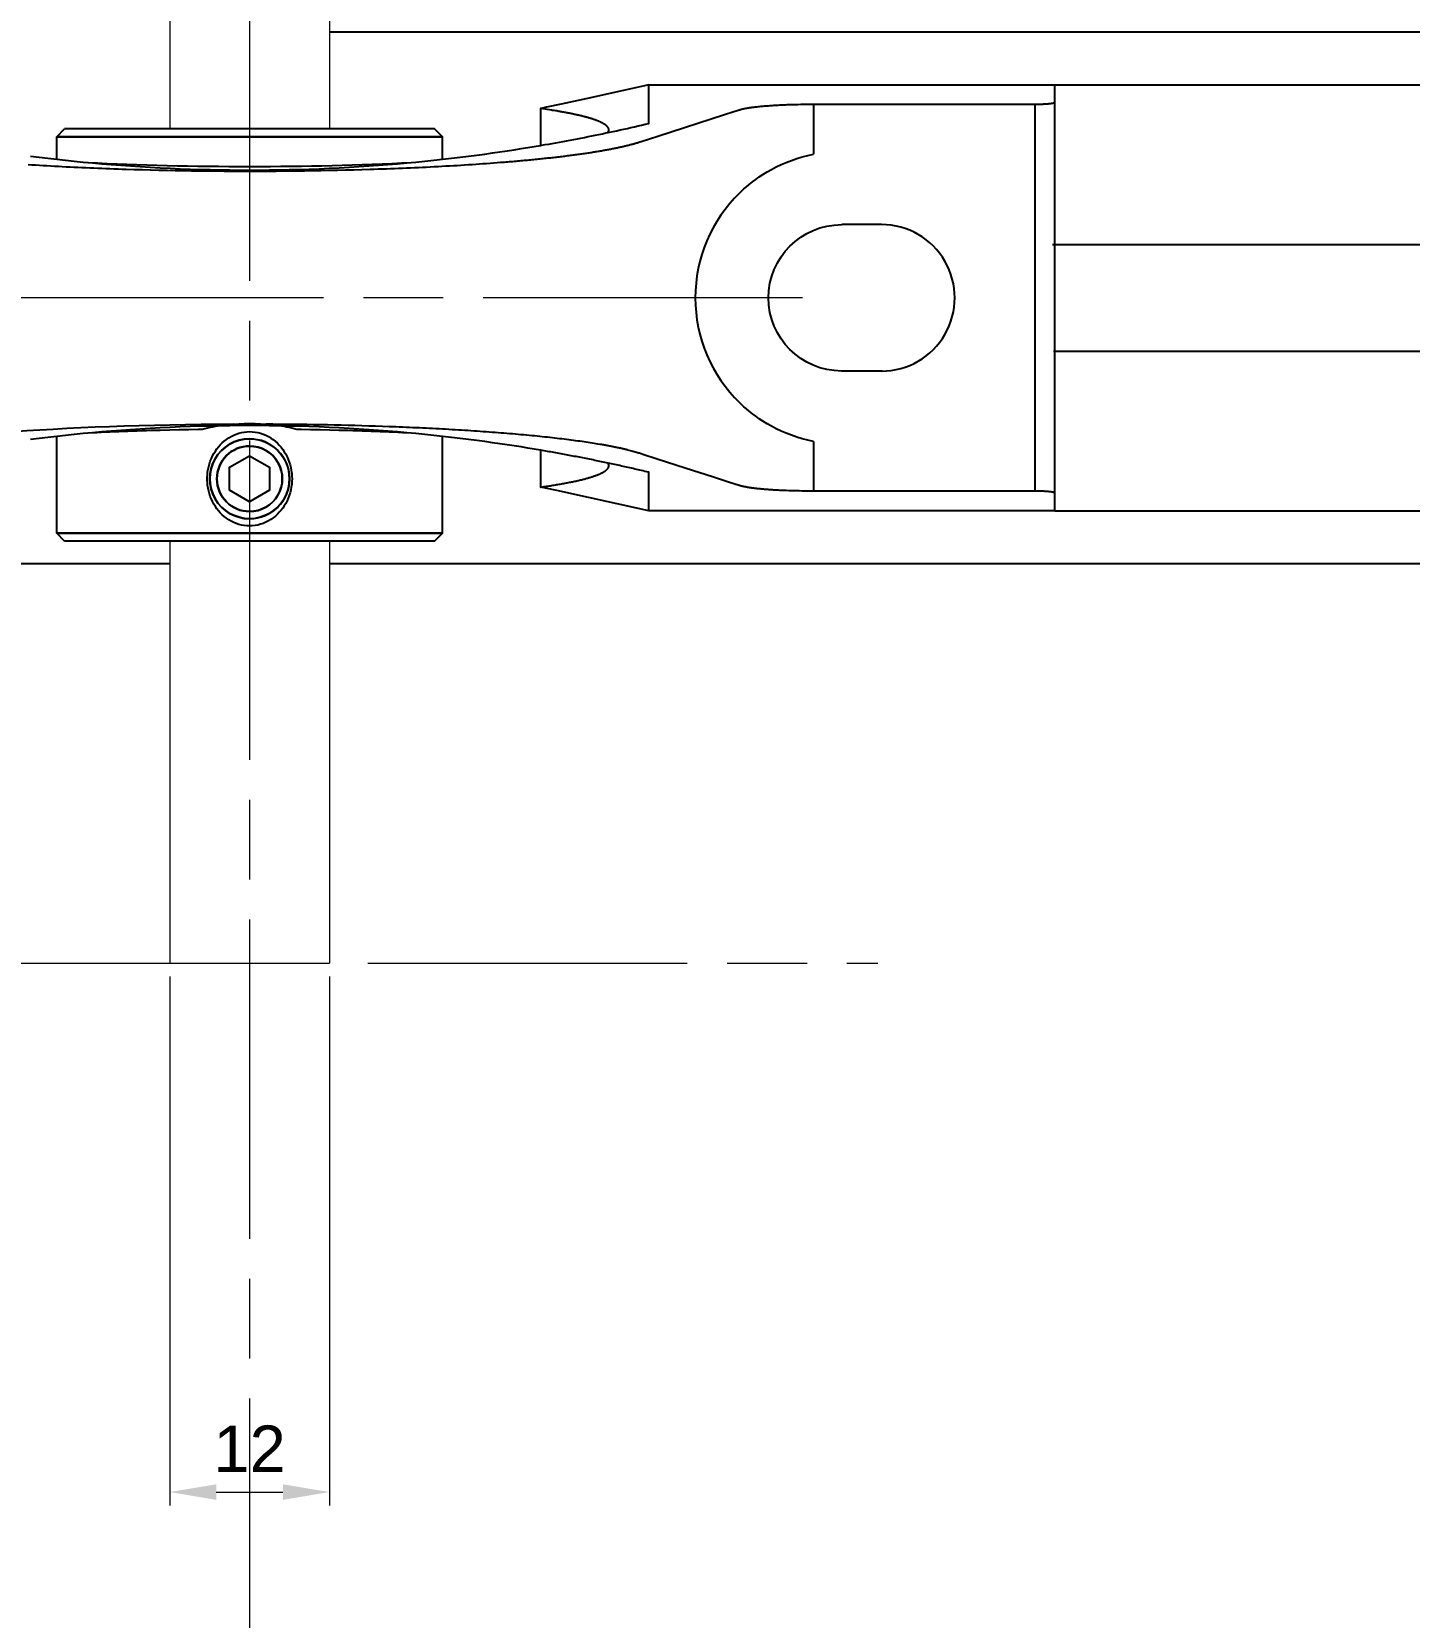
# Model space of a CAD drawing. Header units: millimetres. Extents: x 1269 to 5832, y 527 to 3540.
# Drawn here: x 2017.1 to 2120.6, y 2289.4 to 2408.6 of the extents above; entities that cross this region are included whole.
import ezdxf

# ---------------------------------------------------------------- set-up
doc = ezdxf.new("R2010")
doc.units = ezdxf.units.MM
doc.linetypes.add('ACAD_ISO08W100', pattern=[36, 24, -3, 6, -3])
doc.linetypes.add('phl_thick', pattern=[0])
doc.layers.add('AM_5', color=7, linetype='Continuous', lineweight=50)
for name, color, linetype in [('HIDDEN', 7, 'Continuous'), ('Osie', 7, 'ACAD_ISO08W100'), ('projection', 7, 'Continuous'), ('THICK', 7, 'Continuous')]:
    doc.layers.add(name, color=color, linetype=linetype)
doc.styles.get("Standard").update_dxf_attribs({"font": 'arial.ttf'})
doc.dimstyles.new('AM_ISO$0', dxfattribs={"dimtxt": 3.5, "dimasz": 3.5, "dimexe": 1, "dimexo": 1, "dimgap": 1.5, "dimtad": 1, "dimdsep": 46, "dimtxsty": 'Standard', "dimcen": 0, "dimclrd": 256, "dimclre": 256, "dimclrt": 7, "dimadec": 0, "dimazin": 2, "dimtp": 0.1, "dimtm": 0.1, "dimtfac": 0.71, "dimtdec": 3, "dimtmove": 0, "dimatfit": 3, "dimfxl": 1, "dimlwd": -1, "dimlwe": -1, "dimarcsym": 1})

# ---------------------------------------------------------------- blocks, each defined once
blk = doc.blocks.new('*D209')
at = {"layer": 'AM_5', "linetype": 'ByBlock', "lineweight": 9, "transparency": 16777216}
for p, q in [((2027.48, 2337.55), (2027.48, 2297.8)), ((2039.48, 2337.55), (2039.48, 2297.8)), ((2030.98, 2298.8), (2035.98, 2298.8))]:
    blk.add_line(p, q, dxfattribs=at)
at = {"layer": 'AM_5', "transparency": 16777216}
for points in [[(2030.98, 2299.38), (2030.98, 2298.21), (2027.48, 2298.8)], [(2035.98, 2299.38), (2035.98, 2298.21), (2039.48, 2298.8)]]:
    blk.add_solid(points, dxfattribs=at)
at = {"layer": 'Defpoints', "color": 0, "transparency": 16777216}
for p in [(2027.48, 2338.55), (2039.48, 2338.55), (2039.48, 2298.8)]:
    blk.add_point(p, dxfattribs=at)
at = {"layer": 'AM_5', "color": 7, "lineweight": 9, "transparency": 16777216, "insert": (2033.48, 2302.05), "char_height": 3.5, "attachment_point": 5}
blk.add_mtext('12', dxfattribs=at)

msp = doc.modelspace()

# ---------------------------------------------------------------- linework, layer by layer
at = {"lineweight": 9}
for p, q in [((2027.482, 2561.545), (2027.482, 2401.253)), ((2039.482, 2561.545), (2039.482, 2401.253)), ((2027.482, 2370.253), (2027.482, 2338.553)), ((2039.482, 2370.253), (2039.482, 2338.553)), ((2027.482, 2338.553), (2039.482, 2338.553))]:
    msp.add_line(p, q, dxfattribs=at)
for p, q in [((2093.75, 2404.553), (2188.29, 2404.553)), ((2027.482, 2368.553), (1932.985, 2368.553)), ((2189.283, 2368.553), (2039.482, 2368.553))]:
    msp.add_line(p, q)
at = {"linetype": 'ACAD_ISO08W100', "lineweight": 9}
for p, q in [((2075.038, 2388.553), (1958.233, 2388.553)), ((1970.379, 2338.553), (2080.706, 2338.553))]:
    msp.add_line(p, q, dxfattribs=at)
at = {"layer": 'HIDDEN'}
for points in [[(2033.481, 2400.653), (2039.481, 2400.653), (2033.481, 2400.653), (2018.981, 2400.653), (2033.481, 2400.653), (2047.981, 2400.653), (2033.481, 2400.653), (2027.481, 2400.653)], [(2039.481, 2370.853), (2033.481, 2370.853), (2018.981, 2370.853), (2033.481, 2370.853), (2047.981, 2370.853), (2033.481, 2370.853)], [(2027.481, 2370.853), (2033.481, 2370.853)]]:
    msp.add_lwpolyline(points, close=True, dxfattribs=at)
for points in [[(2017.023, 2399.199), (2017.659, 2399.119), (2018.312, 2399.041), (2018.981, 2398.964), (2019.635, 2398.892), (2020.302, 2398.823), (2020.981, 2398.755), (2021.672, 2398.69), (2022.374, 2398.628), (2023.085, 2398.569), (2023.804, 2398.513), (2024.532, 2398.461), (2025.266, 2398.413), (2026.007, 2398.368), (2026.752, 2398.327), (2027.5, 2398.29), (2028.251, 2398.258), (2029.004, 2398.23), (2029.757, 2398.206), (2030.508, 2398.187), (2031.258, 2398.172), (2032.004, 2398.161), (2032.745, 2398.155), (2033.481, 2398.153), (2034.217, 2398.155), (2034.958, 2398.161), (2035.704, 2398.172), (2036.454, 2398.187), (2037.205, 2398.206), (2037.958, 2398.23), (2038.711, 2398.258), (2039.462, 2398.29), (2040.21, 2398.327), (2040.955, 2398.368), (2041.696, 2398.413), (2042.43, 2398.461), (2043.158, 2398.513), (2043.877, 2398.569), (2044.588, 2398.628), (2045.29, 2398.69), (2045.981, 2398.755), (2046.66, 2398.823), (2047.327, 2398.892), (2047.981, 2398.964), (2048.65, 2399.041), (2049.303, 2399.119), (2049.939, 2399.199), (2050.557, 2399.279), (2051.156, 2399.36), (2051.736, 2399.441), (2052.296, 2399.522), (2052.837, 2399.602), (2053.365, 2399.683), (2053.883, 2399.764), (2054.387, 2399.845), (2054.877, 2399.926), (2055.351, 2400.006)], [(2080.981, 2394.053), (2077.981, 2394.053), (2077.981, 2394.053)], [(2055.351, 2377.1), (2054.877, 2377.18), (2054.387, 2377.261), (2053.883, 2377.342), (2053.365, 2377.423), (2052.837, 2377.504), (2052.296, 2377.584), (2051.736, 2377.665), (2051.156, 2377.746), (2050.557, 2377.826), (2049.939, 2377.907), (2049.303, 2377.986), (2048.65, 2378.065), (2047.981, 2378.142), (2047.327, 2378.213), (2046.66, 2378.283), (2045.981, 2378.35), (2045.29, 2378.415), (2044.588, 2378.477), (2043.877, 2378.536), (2043.158, 2378.592), (2042.43, 2378.644), (2041.696, 2378.693), (2040.955, 2378.738), (2040.21, 2378.779), (2039.462, 2378.815), (2038.711, 2378.848), (2037.958, 2378.876), (2037.205, 2378.899), (2036.454, 2378.919), (2035.704, 2378.934), (2034.958, 2378.944), (2034.217, 2378.951), (2033.481, 2378.953), (2032.745, 2378.951), (2032.004, 2378.944), (2031.258, 2378.934), (2030.508, 2378.919), (2029.757, 2378.899), (2029.004, 2378.876), (2028.251, 2378.848), (2027.5, 2378.815), (2026.752, 2378.779), (2026.007, 2378.738), (2025.266, 2378.693), (2024.532, 2378.644), (2023.804, 2378.592), (2023.085, 2378.536), (2022.374, 2378.477), (2021.672, 2378.415), (2020.981, 2378.35), (2020.302, 2378.283), (2019.635, 2378.213), (2018.981, 2378.142), (2018.312, 2378.065), (2017.659, 2377.986), (2017.023, 2377.907)], [(2033.481, 2376.685), (2033.481, 2376.685)], [(2093.981, 2373.878), (2093.981, 2373.205), (2093.981, 2372.868), (2093.981, 2372.7), (2093.981, 2372.616), (2093.981, 2372.574), (2093.981, 2372.563), (2093.981, 2372.558), (2093.981, 2372.555), (2093.981, 2372.554), (2093.981, 2372.553), (2093.981, 2372.553), (2093.981, 2372.553), (2093.981, 2372.553), (2093.981, 2372.553), (2093.981, 2372.553), (2093.98, 2372.553), (2093.978, 2372.553), (2093.494, 2372.553), (2078.001, 2372.553), (2070.254, 2372.553), (2066.381, 2372.553), (2064.444, 2372.553), (2063.96, 2372.553), (2063.718, 2372.553), (2063.597, 2372.553), (2063.536, 2372.553), (2063.506, 2372.553), (2063.491, 2372.553), (2063.483, 2372.553), (2063.482, 2372.553), (2063.481, 2372.553), (2063.481, 2372.553), (2063.481, 2372.553), (2063.481, 2372.553), (2063.481, 2372.645), (2063.481, 2374.114), (2063.481, 2374.848), (2063.481, 2375.215), (2063.481, 2375.399), (2063.481, 2375.422), (2063.481, 2375.433), (2063.481, 2375.439), (2063.481, 2375.442), (2063.481, 2375.443), (2063.481, 2375.444), (2063.481, 2375.444), (2063.481, 2375.444), (2063.481, 2375.444), (2063.481, 2375.444), (2063.481, 2375.444), (2063.48, 2375.444), (2063.449, 2375.451), (2063.324, 2375.481), (2063.198, 2375.511), (2063.073, 2375.54), (2062.947, 2375.569), (2062.821, 2375.599), (2062.696, 2375.628), (2062.57, 2375.657), (2062.444, 2375.685), (2062.319, 2375.714), (2062.193, 2375.743), (2062.067, 2375.771), (2061.941, 2375.799), (2061.815, 2375.827), (2061.689, 2375.856), (2061.563, 2375.883), (2061.437, 2375.911), (2061.311, 2375.939), (2061.185, 2375.966), (2061.059, 2375.994), (2060.933, 2376.021), (2060.807, 2376.048), (2060.681, 2376.075), (2060.555, 2376.102), (2060.429, 2376.129), (2060.303, 2376.156), (2060.176, 2376.182), (2060.05, 2376.209), (2059.924, 2376.235), (2059.798, 2376.261), (2059.671, 2376.287), (2059.545, 2376.313), (2059.419, 2376.339), (2059.292, 2376.365), (2059.166, 2376.39), (2059.039, 2376.416), (2058.913, 2376.441), (2058.786, 2376.466), (2058.66, 2376.491), (2058.533, 2376.516), (2058.407, 2376.541), (2058.28, 2376.566), (2058.153, 2376.59), (2058.027, 2376.615), (2057.9, 2376.639), (2057.773, 2376.663), (2057.647, 2376.687), (2057.52, 2376.711), (2057.393, 2376.735), (2057.266, 2376.758), (2057.139, 2376.782), (2057.013, 2376.805), (2056.886, 2376.829), (2056.759, 2376.852), (2056.632, 2376.875), (2056.505, 2376.898), (2056.378, 2376.92), (2056.251, 2376.943), (2056.124, 2376.966), (2055.997, 2376.988), (2055.87, 2377.01), (2055.743, 2377.032), (2055.616, 2377.055), (2055.489, 2377.076), (2055.362, 2377.098), (2055.354, 2377.1), (2055.352, 2377.1), (2055.351, 2377.1), (2055.351, 2377.1), (2055.351, 2377.1), (2055.351, 2377.1), (2055.351, 2377.1), (2055.351, 2377.099), (2055.351, 2377.098), (2055.351, 2377.095), (2055.351, 2377.089), (2055.351, 2377.078), (2055.351, 2377.056), (2055.351, 2376.968), (2055.351, 2376.792), (2055.351, 2376.44), (2055.351, 2375.736), (2055.351, 2374.327)], [(2031.981, 2375.819), (2031.981, 2375.819)], [(2034.981, 2375.819), (2034.981, 2375.819)], [(2031.981, 2374.087), (2031.981, 2374.087)], [(2034.981, 2374.087), (2034.981, 2374.087)]]:
    msp.add_lwpolyline(points, dxfattribs=at)
msp.add_lwpolyline([(2081.027, 2383.053), (2077.981, 2383.053), (2077.981, 2383.053, -0.9999998), (2077.981, 2394.053)], format="xyb", dxfattribs=at)
msp.add_lwpolyline([(2033.481, 2377.412, -1.0000002), (2033.481, 2372.494, 1.0000002)], format="xyb", close=True, dxfattribs=at)
at = {"layer": 'Osie', "linetype": 'ACAD_ISO08W100', "lineweight": 9}
msp.add_line((2033.481, 2737.829), (2033.481, 2188.804), dxfattribs=at)
at = {"layer": 'projection', "color": 7, "linetype": 'phl_thick'}
for p, q in [((2039.482, 2408.553), (2188.29, 2408.553)), ((2093.836, 2392.553), (2189.338, 2392.553)), ((2093.901, 2384.553), (2189.283, 2384.553)), ((2094.006, 2372.553), (2189.283, 2372.553))]:
    msp.add_line(p, q, dxfattribs=at)
at = {"layer": 'THICK'}
for points in [[(2063.481, 2404.553), (2059.094, 2403.596), (2056.9, 2403.117), (2055.803, 2402.878), (2055.529, 2402.818), (2055.392, 2402.788), (2055.357, 2402.78), (2055.353, 2402.779), (2055.351, 2402.779), (2055.351, 2402.778), (2055.351, 2402.775), (2055.351, 2402.769), (2055.351, 2402.746), (2055.351, 2402.559), (2055.351, 2401.062), (2055.351, 2400.314), (2055.351, 2400.127), (2055.351, 2400.033), (2055.351, 2400.01), (2055.351, 2400.007), (2055.351, 2400.006), (2055.351, 2400.006), (2055.351, 2400.006), (2055.351, 2400.006), (2055.351, 2400.006), (2055.352, 2400.006), (2055.354, 2400.006), (2055.422, 2400.018), (2055.692, 2400.064), (2055.962, 2400.111), (2056.232, 2400.159), (2056.501, 2400.207), (2056.771, 2400.256), (2057.041, 2400.305), (2057.31, 2400.355), (2057.579, 2400.406), (2057.849, 2400.457), (2058.118, 2400.509), (2058.387, 2400.561), (2058.656, 2400.614), (2058.925, 2400.667), (2059.193, 2400.721), (2059.462, 2400.775), (2059.73, 2400.831), (2059.999, 2400.886), (2060.267, 2400.942), (2060.535, 2400.999), (2060.803, 2401.056), (2061.071, 2401.114), (2061.339, 2401.173), (2061.606, 2401.232), (2061.874, 2401.291), (2062.141, 2401.351), (2062.409, 2401.412), (2062.676, 2401.473), (2062.943, 2401.535), (2063.209, 2401.598), (2063.476, 2401.661), (2063.48, 2401.662), (2063.481, 2401.662), (2063.481, 2401.662), (2063.481, 2401.662), (2063.481, 2401.662), (2063.481, 2401.662), (2063.481, 2401.663), (2063.481, 2401.665), (2063.481, 2401.668), (2063.481, 2401.692), (2063.481, 2401.741), (2063.481, 2401.936), (2063.481, 2403.496), (2063.481, 2404.276), (2063.481, 2404.471), (2063.481, 2404.52), (2063.481, 2404.544), (2063.481, 2404.55), (2063.481, 2404.552), (2063.481, 2404.553), (2063.481, 2404.553), (2063.481, 2404.553), (2063.481, 2404.553), (2063.482, 2404.553), (2063.484, 2404.553), (2063.488, 2404.553), (2063.52, 2404.553), (2063.649, 2404.553), (2064.678, 2404.553), (2068.793, 2404.553), (2085.252, 2404.553), (2093.482, 2404.553), (2093.74, 2404.553), (2093.868, 2404.553), (2093.932, 2404.553), (2093.965, 2404.553), (2093.981, 2404.553), (2093.981, 2404.553), (2093.981, 2404.553), (2093.981, 2404.553), (2093.981, 2404.553), (2093.981, 2404.552), (2093.981, 2404.552), (2093.981, 2404.53), (2093.981, 2404.485), (2093.981, 2404.396), (2093.981, 2404.217), (2093.981, 2403.502), (2093.981, 2403.323), (2093.981, 2403.233), (2093.981, 2403.228), (2093.981, 2403.227), (2093.981, 2403.22), (2093.981, 2403.204), (2093.981, 2403.173), (2093.981, 2403.111), (2093.981, 2402.864), (2093.981, 2402.369), (2093.981, 2401.379), (2093.981, 2393.46), (2093.981, 2377.621), (2093.981, 2375.641), (2093.981, 2374.651), (2093.981, 2374.156), (2093.981, 2373.909), (2093.981, 2373.893), (2093.981, 2373.886), (2093.981, 2373.882), (2093.981, 2373.88), (2093.981, 2373.879), (2093.981, 2373.878), (2093.981, 2373.878), (2093.981, 2373.878), (2093.981, 2373.879), (2093.981, 2373.879), (2093.981, 2373.881), (2093.98, 2373.884), (2093.979, 2373.886), (2093.978, 2373.888), (2093.976, 2373.891), (2093.974, 2373.893), (2093.971, 2373.895), (2093.969, 2373.898), (2093.965, 2373.9), (2093.962, 2373.902), (2093.958, 2373.905), (2093.953, 2373.907), (2093.948, 2373.909), (2093.943, 2373.912), (2093.938, 2373.914), (2093.932, 2373.916), (2093.925, 2373.919), (2093.918, 2373.921), (2093.911, 2373.923), (2093.903, 2373.926), (2093.895, 2373.928), (2093.887, 2373.93), (2093.878, 2373.933), (2093.868, 2373.935), (2093.859, 2373.937), (2093.848, 2373.94), (2093.838, 2373.942), (2093.827, 2373.944), (2093.815, 2373.947), (2093.803, 2373.949), (2093.791, 2373.951), (2093.778, 2373.953), (2093.765, 2373.956), (2093.751, 2373.958), (2093.737, 2373.96), (2093.723, 2373.962), (2093.708, 2373.964), (2093.693, 2373.966), (2093.678, 2373.968), (2093.662, 2373.97), (2093.645, 2373.972), (2093.629, 2373.974), (2093.612, 2373.976), (2093.594, 2373.978), (2093.577, 2373.98), (2093.559, 2373.982), (2093.54, 2373.984), (2093.522, 2373.986), (2093.503, 2373.988), (2093.483, 2373.989), (2093.464, 2373.991), (2093.444, 2373.993), (2093.424, 2373.994), (2093.404, 2373.996), (2093.383, 2373.997), (2093.362, 2373.999), (2093.341, 2374), (2093.32, 2374.002), (2093.298, 2374.003), (2093.276, 2374.005), (2093.233, 2374.007), (2093.188, 2374.01), (2093.143, 2374.012), (2093.097, 2374.014), (2093.051, 2374.016), (2093.005, 2374.017), (2092.959, 2374.019), (2092.912, 2374.02), (2092.819, 2374.023), (2092.773, 2374.023), (2092.727, 2374.024), (2092.681, 2374.025), (2092.636, 2374.025), (2092.591, 2374.025), (2092.547, 2374.025), (2092.536, 2374.025), (2092.533, 2374.025), (2092.531, 2374.025), (2092.531, 2374.025), (2092.531, 2374.026), (2092.531, 2374.026), (2092.531, 2374.027), (2092.531, 2374.029), (2092.531, 2374.033), (2092.531, 2374.048), (2092.531, 2374.171), (2092.531, 2374.661), (2092.531, 2375.641), (2092.531, 2379.561), (2092.531, 2387.4), (2092.531, 2403.08)], [(2093.981, 2403.227), (2093.981, 2403.224), (2093.98, 2403.221), (2093.978, 2403.218), (2093.976, 2403.215), (2093.973, 2403.212), (2093.97, 2403.209), (2093.966, 2403.206), (2093.962, 2403.203), (2093.956, 2403.2), (2093.95, 2403.197), (2093.944, 2403.194), (2093.937, 2403.191), (2093.929, 2403.188), (2093.921, 2403.185), (2093.912, 2403.182), (2093.902, 2403.18), (2093.892, 2403.177), (2093.881, 2403.174), (2093.87, 2403.171), (2093.858, 2403.168), (2093.845, 2403.165), (2093.832, 2403.162), (2093.804, 2403.157), (2093.774, 2403.152), (2093.741, 2403.146), (2093.707, 2403.141), (2093.671, 2403.136), (2093.633, 2403.132), (2093.594, 2403.127), (2093.553, 2403.123), (2093.51, 2403.119), (2093.465, 2403.115), (2093.419, 2403.111), (2093.371, 2403.107), (2093.321, 2403.104), (2093.269, 2403.101), (2093.216, 2403.098), (2093.162, 2403.095), (2093.106, 2403.092), (2093.05, 2403.09), (2092.993, 2403.088), (2092.934, 2403.086), (2092.876, 2403.084), (2092.757, 2403.082), (2092.639, 2403.081), (2092.579, 2403.08), (2092.55, 2403.08), (2092.535, 2403.08), (2092.532, 2403.08), (2092.531, 2403.08), (2092.53, 2403.08), (2092.529, 2403.08), (2092.526, 2403.08), (2092.515, 2403.08), (2092.494, 2403.08), (2092.407, 2403.08), (2091.022, 2403.08), (2085.48, 2403.08), (2079.938, 2403.08), (2077.167, 2403.08), (2076.474, 2403.08), (2076.128, 2403.08), (2075.954, 2403.08), (2075.868, 2403.08), (2075.857, 2403.08), (2075.851, 2403.08), (2075.85, 2403.08), (2075.843, 2403.08), (2075.828, 2403.08), (2075.715, 2403.08), (2075.602, 2403.08), (2075.487, 2403.079), (2075.373, 2403.078), (2075.142, 2403.076), (2074.909, 2403.072), (2074.677, 2403.068), (2074.444, 2403.063), (2074.211, 2403.056), (2073.98, 2403.049), (2073.865, 2403.045), (2073.75, 2403.04), (2073.636, 2403.036), (2073.523, 2403.031), (2073.411, 2403.025), (2073.299, 2403.02), (2073.189, 2403.014), (2073.079, 2403.009), (2072.971, 2403.002), (2072.864, 2402.996), (2072.758, 2402.989), (2072.653, 2402.983), (2072.55, 2402.975), (2072.448, 2402.968), (2072.348, 2402.961), (2072.25, 2402.953), (2072.153, 2402.945), (2072.058, 2402.937), (2071.965, 2402.928), (2071.873, 2402.92), (2071.784, 2402.911), (2071.697, 2402.902), (2071.611, 2402.893), (2071.528, 2402.884), (2071.447, 2402.874), (2071.368, 2402.865), (2071.291, 2402.855), (2071.254, 2402.85), (2071.217, 2402.845), (2071.18, 2402.84), (2071.145, 2402.835), (2071.109, 2402.83), (2071.075, 2402.825), (2071.041, 2402.82), (2071.007, 2402.815), (2070.974, 2402.81), (2070.942, 2402.805), (2070.91, 2402.8), (2070.879, 2402.794), (2070.848, 2402.789), (2070.819, 2402.784), (2070.789, 2402.779), (2070.76, 2402.773), (2070.732, 2402.768), (2070.705, 2402.763), (2070.678, 2402.757), (2070.651, 2402.752), (2070.626, 2402.747), (2070.601, 2402.741), (2070.576, 2402.736), (2070.552, 2402.731), (2070.529, 2402.725), (2070.506, 2402.72), (2070.484, 2402.714), (2070.462, 2402.709), (2070.441, 2402.703), (2070.421, 2402.698), (2070.401, 2402.693), (2070.382, 2402.687), (2070.363, 2402.682), (2070.345, 2402.676), (2070.328, 2402.671), (2070.323, 2402.669), (2070.321, 2402.669), (2070.32, 2402.668), (2070.319, 2402.668), (2070.317, 2402.667), (2070.278, 2402.655), (2070.121, 2402.604), (2069.807, 2402.503), (2069.179, 2402.301), (2064.155, 2400.683), (2062.899, 2400.278), (2062.821, 2400.253), (2062.782, 2400.24), (2062.762, 2400.234), (2062.74, 2400.227), (2062.694, 2400.212), (2062.648, 2400.198), (2062.601, 2400.183), (2062.553, 2400.169), (2062.505, 2400.155), (2062.455, 2400.14), (2062.405, 2400.126), (2062.354, 2400.111), (2062.303, 2400.097), (2062.25, 2400.082), (2062.197, 2400.068), (2062.143, 2400.054), (2062.088, 2400.039), (2062.033, 2400.025), (2061.976, 2400.011), (2061.919, 2399.996), (2061.861, 2399.982), (2061.802, 2399.967), (2061.743, 2399.953), (2061.683, 2399.939), (2061.622, 2399.924), (2061.56, 2399.91), (2061.497, 2399.896), (2061.434, 2399.882), (2061.37, 2399.867), (2061.305, 2399.853), (2061.239, 2399.839), (2061.172, 2399.825), (2061.105, 2399.81), (2061.037, 2399.796), (2060.968, 2399.782), (2060.898, 2399.768), (2060.827, 2399.754), (2060.756, 2399.74), (2060.684, 2399.726), (2060.611, 2399.711), (2060.537, 2399.697), (2060.463, 2399.683), (2060.387, 2399.669), (2060.311, 2399.655), (2060.234, 2399.641), (2060.157, 2399.628), (2060.078, 2399.614), (2059.999, 2399.6), (2059.919, 2399.586), (2059.838, 2399.572), (2059.756, 2399.558), (2059.674, 2399.544), (2059.591, 2399.531), (2059.507, 2399.517), (2059.422, 2399.503), (2059.337, 2399.49), (2059.25, 2399.476), (2059.163, 2399.462), (2059.075, 2399.449), (2058.987, 2399.435), (2058.897, 2399.422), (2058.807, 2399.408), (2058.716, 2399.395), (2058.624, 2399.382), (2058.532, 2399.368), (2058.438, 2399.355), (2058.344, 2399.342), (2058.25, 2399.329), (2058.154, 2399.315), (2058.058, 2399.302), (2057.961, 2399.289), (2057.863, 2399.276), (2057.764, 2399.263), (2057.665, 2399.25), (2057.565, 2399.237), (2057.464, 2399.224), (2057.363, 2399.212), (2057.26, 2399.199), (2057.157, 2399.186), (2057.054, 2399.173), (2056.949, 2399.161), (2056.844, 2399.148), (2056.738, 2399.135), (2056.631, 2399.123), (2056.524, 2399.111), (2056.416, 2399.098), (2056.307, 2399.086), (2056.198, 2399.073), (2056.088, 2399.061), (2055.977, 2399.049), (2055.865, 2399.037), (2055.753, 2399.025), (2055.64, 2399.013), (2055.526, 2399.001), (2055.412, 2398.989), (2055.297, 2398.977), (2055.181, 2398.965), (2055.065, 2398.954), (2054.948, 2398.942), (2054.83, 2398.93), (2054.712, 2398.919), (2054.593, 2398.907), (2054.474, 2398.896), (2054.353, 2398.884), (2054.233, 2398.873), (2054.111, 2398.862), (2053.989, 2398.851), (2053.866, 2398.839), (2053.743, 2398.828), (2053.619, 2398.817), (2053.494, 2398.806), (2053.369, 2398.796), (2053.243, 2398.785), (2053.117, 2398.774), (2052.99, 2398.763), (2052.863, 2398.753), (2052.734, 2398.742), (2052.606, 2398.732), (2052.477, 2398.721), (2052.347, 2398.711), (2052.086, 2398.691), (2051.822, 2398.67), (2051.557, 2398.651), (2051.289, 2398.631), (2051.019, 2398.612), (2050.748, 2398.593), (2050.474, 2398.574), (2050.198, 2398.556), (2049.921, 2398.538), (2049.642, 2398.52), (2049.361, 2398.502), (2049.079, 2398.485), (2048.794, 2398.468), (2048.509, 2398.452), (2048.221, 2398.436), (2047.932, 2398.42), (2047.642, 2398.404), (2047.351, 2398.389), (2047.058, 2398.374), (2046.763, 2398.36), (2046.468, 2398.346), (2046.171, 2398.332), (2045.874, 2398.318), (2045.575, 2398.305), (2045.275, 2398.292), (2044.975, 2398.28), (2044.673, 2398.267), (2044.371, 2398.256), (2044.067, 2398.244), (2043.764, 2398.233), (2043.459, 2398.222), (2043.154, 2398.212), (2042.848, 2398.202), (2042.542, 2398.192), (2041.928, 2398.173), (2041.313, 2398.156), (2040.697, 2398.14), (2040.08, 2398.126), (2039.463, 2398.113), (2038.847, 2398.101), (2038.231, 2398.09), (2037.616, 2398.081), (2037.003, 2398.073), (2036.697, 2398.07), (2036.392, 2398.067), (2036.087, 2398.064), (2035.783, 2398.062), (2035.479, 2398.059), (2035.176, 2398.058), (2034.874, 2398.056), (2034.572, 2398.055), (2034.271, 2398.054), (2033.972, 2398.053), (2033.673, 2398.053), (2033.374, 2398.053), (2033.076, 2398.053), (2032.776, 2398.054), (2032.476, 2398.054), (2032.174, 2398.056), (2031.872, 2398.057), (2031.569, 2398.059), (2031.266, 2398.061), (2030.962, 2398.063), (2030.657, 2398.066), (2030.352, 2398.069), (2030.046, 2398.072), (2029.74, 2398.076), (2029.126, 2398.084), (2028.511, 2398.094), (2027.895, 2398.105), (2027.278, 2398.117), (2026.661, 2398.131), (2026.045, 2398.146), (2025.429, 2398.162), (2024.814, 2398.18), (2024.201, 2398.199), (2023.895, 2398.209), (2023.59, 2398.219), (2023.285, 2398.23), (2022.981, 2398.241), (2022.678, 2398.252), (2022.375, 2398.264), (2022.073, 2398.276), (2021.772, 2398.289), (2021.472, 2398.301), (2021.173, 2398.314), (2020.875, 2398.328), (2020.578, 2398.342), (2020.283, 2398.356), (2019.988, 2398.37), (2019.695, 2398.385), (2019.403, 2398.4), (2019.112, 2398.415), (2018.823, 2398.431), (2018.535, 2398.447), (2018.249, 2398.464), (2017.964, 2398.48), (2017.681, 2398.497), (2017.4, 2398.515), (2017.12, 2398.532), (2016.842, 2398.55)], [(2060.41, 2400.973), (2060.421, 2400.988), (2060.43, 2401.002), (2060.439, 2401.017), (2060.447, 2401.032), (2060.454, 2401.047), (2060.46, 2401.062), (2060.465, 2401.077), (2060.47, 2401.092), (2060.474, 2401.107), (2060.477, 2401.122), (2060.479, 2401.137), (2060.48, 2401.152), (2060.481, 2401.167), (2060.481, 2401.182), (2060.48, 2401.197), (2060.478, 2401.211), (2060.476, 2401.226), (2060.472, 2401.241), (2060.468, 2401.256), (2060.463, 2401.271), (2060.457, 2401.285), (2060.451, 2401.3), (2060.444, 2401.315), (2060.436, 2401.33), (2060.427, 2401.345), (2060.417, 2401.359), (2060.407, 2401.374), (2060.395, 2401.389), (2060.383, 2401.404), (2060.37, 2401.419), (2060.357, 2401.434), (2060.342, 2401.449), (2060.327, 2401.463), (2060.311, 2401.478), (2060.294, 2401.493), (2060.276, 2401.508), (2060.258, 2401.523), (2060.238, 2401.538), (2060.218, 2401.552), (2060.197, 2401.567), (2060.175, 2401.582), (2060.153, 2401.597), (2060.13, 2401.612), (2060.105, 2401.627), (2060.08, 2401.641), (2060.055, 2401.656), (2060.028, 2401.671), (2060.001, 2401.686), (2059.972, 2401.701), (2059.943, 2401.715), (2059.914, 2401.73), (2059.883, 2401.745), (2059.851, 2401.759), (2059.819, 2401.774), (2059.786, 2401.789), (2059.752, 2401.804), (2059.718, 2401.818), (2059.682, 2401.833), (2059.646, 2401.847), (2059.609, 2401.862), (2059.571, 2401.877), (2059.532, 2401.891), (2059.493, 2401.906), (2059.453, 2401.92), (2059.412, 2401.935), (2059.37, 2401.949), (2059.327, 2401.964), (2059.284, 2401.978), (2059.24, 2401.993), (2059.195, 2402.007), (2059.149, 2402.021), (2059.103, 2402.036), (2059.055, 2402.05), (2059.007, 2402.064), (2058.959, 2402.079), (2058.909, 2402.093), (2058.859, 2402.107), (2058.807, 2402.121), (2058.756, 2402.135), (2058.703, 2402.149), (2058.65, 2402.164), (2058.595, 2402.178), (2058.541, 2402.192), (2058.485, 2402.206), (2058.428, 2402.22), (2058.371, 2402.233), (2058.313, 2402.247), (2058.255, 2402.261), (2058.196, 2402.275), (2058.135, 2402.289), (2058.075, 2402.302), (2058.013, 2402.316), (2057.951, 2402.33), (2057.888, 2402.343), (2057.824, 2402.357), (2057.76, 2402.371), (2057.695, 2402.384), (2057.629, 2402.397), (2057.563, 2402.411), (2057.495, 2402.424), (2057.428, 2402.438), (2057.359, 2402.451), (2057.29, 2402.464), (2057.22, 2402.477), (2057.149, 2402.49), (2057.078, 2402.503), (2057.006, 2402.517), (2056.934, 2402.53), (2056.86, 2402.542), (2056.787, 2402.555), (2056.712, 2402.568), (2056.637, 2402.581), (2056.561, 2402.594), (2056.485, 2402.606), (2056.408, 2402.619), (2056.33, 2402.632), (2056.252, 2402.644), (2056.173, 2402.657), (2056.013, 2402.682), (2055.851, 2402.706), (2055.687, 2402.731), (2055.52, 2402.755), (2055.351, 2402.779)], [(2075.851, 2403.08), (2075.851, 2399.345)], [(2018.981, 2398.964), (2018.981, 2400.653), (2019.581, 2401.253)], [(2047.981, 2400.653), (2047.381, 2401.253), (2033.481, 2401.253), (2019.581, 2401.253)], [(2047.981, 2398.964), (2047.981, 2400.653)], [(2070.32, 2396.446), (2070.46, 2396.58), (2070.628, 2396.734), (2070.82, 2396.902), (2071.034, 2397.081), (2071.268, 2397.266), (2071.517, 2397.454), (2071.781, 2397.639), (2072.066, 2397.827), (2072.374, 2398.017), (2072.704, 2398.204), (2073.054, 2398.387), (2073.421, 2398.563), (2073.804, 2398.729), (2074.2, 2398.883), (2074.606, 2399.022), (2075.019, 2399.147), (2075.436, 2399.254), (2075.851, 2399.345)], [(2075.851, 2377.761), (2075.436, 2377.851), (2075.019, 2377.959), (2074.606, 2378.083), (2074.2, 2378.223), (2073.804, 2378.377), (2073.421, 2378.542), (2073.054, 2378.718), (2072.704, 2378.901), (2072.374, 2379.089), (2072.066, 2379.279), (2071.781, 2379.467), (2071.517, 2379.652), (2071.268, 2379.839), (2071.034, 2380.024), (2070.82, 2380.203), (2070.628, 2380.372), (2070.46, 2380.525), (2070.32, 2380.66)], [(2031.275, 2378.934), (2031.083, 2378.903), (2030.891, 2378.87), (2030.699, 2378.833), (2030.508, 2378.795), (2030.317, 2378.753), (2030.127, 2378.71), (2029.938, 2378.663), (2029.914, 2378.657), (2029.902, 2378.654), (2029.897, 2378.653), (2029.885, 2378.653), (2029.796, 2378.651), (2029.617, 2378.649), (2028.902, 2378.637), (2028.188, 2378.624), (2027.478, 2378.608), (2026.771, 2378.591), (2026.42, 2378.582), (2026.069, 2378.572), (2025.72, 2378.561), (2025.372, 2378.55), (2025.026, 2378.539), (2024.681, 2378.527), (2024.338, 2378.515), (2023.996, 2378.502), (2023.657, 2378.489), (2023.319, 2378.475), (2022.984, 2378.461), (2022.65, 2378.447), (2022.319, 2378.432), (2021.99, 2378.416), (2021.664, 2378.4), (2021.34, 2378.384)], [(2032.248, 2379.05), (2032.455, 2379.066), (2032.661, 2379.08), (2032.867, 2379.09), (2033.073, 2379.097), (2033.277, 2379.101), (2033.481, 2379.103), (2033.685, 2379.101), (2033.889, 2379.097), (2034.095, 2379.09), (2034.301, 2379.079), (2034.507, 2379.066), (2034.714, 2379.05)], [(2092.531, 2374.025), (2083.168, 2374.025), (2078.487, 2374.025), (2076.146, 2374.025), (2075.854, 2374.025), (2075.851, 2374.025), (2075.851, 2374.025), (2075.849, 2374.025), (2075.846, 2374.025), (2075.84, 2374.025), (2075.828, 2374.025), (2075.804, 2374.026), (2075.757, 2374.026), (2075.565, 2374.026), (2075.371, 2374.028), (2075.176, 2374.029), (2074.98, 2374.032), (2074.784, 2374.036), (2074.587, 2374.04), (2074.39, 2374.044), (2074.194, 2374.05), (2073.998, 2374.056), (2073.804, 2374.063), (2073.612, 2374.071), (2073.516, 2374.075), (2073.421, 2374.08), (2073.327, 2374.084), (2073.233, 2374.089), (2073.14, 2374.094), (2073.048, 2374.099), (2072.957, 2374.104), (2072.866, 2374.109), (2072.777, 2374.115), (2072.688, 2374.121), (2072.6, 2374.127), (2072.514, 2374.133), (2072.428, 2374.139), (2072.344, 2374.145), (2072.26, 2374.152), (2072.178, 2374.159), (2072.098, 2374.165), (2072.018, 2374.172), (2071.94, 2374.18), (2071.863, 2374.187), (2071.788, 2374.194), (2071.714, 2374.202), (2071.641, 2374.209), (2071.57, 2374.217), (2071.5, 2374.225), (2071.432, 2374.233), (2071.366, 2374.241), (2071.301, 2374.249), (2071.238, 2374.258), (2071.176, 2374.266), (2071.116, 2374.274), (2071.058, 2374.283), (2071.001, 2374.292), (2070.946, 2374.3), (2070.892, 2374.309), (2070.841, 2374.318), (2070.791, 2374.327), (2070.743, 2374.336), (2070.696, 2374.345), (2070.651, 2374.354), (2070.608, 2374.363), (2070.567, 2374.372), (2070.527, 2374.381), (2070.489, 2374.39), (2070.452, 2374.399), (2070.418, 2374.408), (2070.385, 2374.418), (2070.353, 2374.427), (2070.324, 2374.436), (2070.32, 2374.437), (2070.32, 2374.437), (2070.319, 2374.438), (2070.318, 2374.438), (2070.314, 2374.439), (2070.306, 2374.442), (2070.273, 2374.453), (2070.206, 2374.474), (2069.941, 2374.559), (2069.411, 2374.73), (2068.35, 2375.072), (2066.228, 2375.755), (2064.107, 2376.439), (2063.046, 2376.78), (2062.78, 2376.866), (2062.764, 2376.871), (2062.76, 2376.873), (2062.755, 2376.874), (2062.745, 2376.877), (2062.707, 2376.889), (2062.628, 2376.914), (2062.548, 2376.938), (2062.465, 2376.963), (2062.379, 2376.987), (2062.292, 2377.012), (2062.202, 2377.036), (2062.11, 2377.061), (2062.016, 2377.085), (2061.92, 2377.109), (2061.871, 2377.121), (2061.821, 2377.134), (2061.771, 2377.146), (2061.72, 2377.158), (2061.669, 2377.17), (2061.617, 2377.182), (2061.565, 2377.194), (2061.512, 2377.206), (2061.458, 2377.219), (2061.404, 2377.231), (2061.35, 2377.243), (2061.294, 2377.255), (2061.239, 2377.267), (2061.182, 2377.279), (2061.125, 2377.291), (2061.068, 2377.303), (2061.01, 2377.315), (2060.951, 2377.327), (2060.892, 2377.339), (2060.832, 2377.351), (2060.772, 2377.363), (2060.711, 2377.375), (2060.65, 2377.387), (2060.588, 2377.399), (2060.525, 2377.411), (2060.462, 2377.422), (2060.398, 2377.434), (2060.334, 2377.446), (2060.269, 2377.458), (2060.204, 2377.47), (2060.138, 2377.482), (2060.071, 2377.493), (2060.004, 2377.505), (2059.936, 2377.517), (2059.799, 2377.54), (2059.66, 2377.563), (2059.519, 2377.587), (2059.375, 2377.61), (2059.229, 2377.633), (2059.081, 2377.656), (2058.931, 2377.679), (2058.778, 2377.701), (2058.623, 2377.724), (2058.467, 2377.747), (2058.308, 2377.769), (2058.146, 2377.791), (2057.983, 2377.813), (2057.817, 2377.836), (2057.65, 2377.857), (2057.48, 2377.879), (2057.308, 2377.901), (2057.134, 2377.923), (2056.958, 2377.944), (2056.78, 2377.965), (2056.6, 2377.986), (2056.418, 2378.007), (2056.234, 2378.028), (2056.048, 2378.049), (2055.86, 2378.069), (2055.67, 2378.09), (2055.478, 2378.11), (2055.284, 2378.13), (2055.088, 2378.15), (2054.891, 2378.169), (2054.691, 2378.189), (2054.49, 2378.208), (2054.287, 2378.228), (2054.082, 2378.247), (2053.875, 2378.265), (2053.667, 2378.284), (2053.457, 2378.302), (2053.245, 2378.321), (2053.032, 2378.339), (2052.817, 2378.357), (2052.6, 2378.374), (2052.382, 2378.392), (2052.162, 2378.409), (2051.94, 2378.426), (2051.717, 2378.443), (2051.493, 2378.46), (2051.267, 2378.476), (2051.04, 2378.492), (2050.811, 2378.509), (2050.581, 2378.524), (2050.35, 2378.54), (2050.117, 2378.555), (2049.884, 2378.57), (2049.648, 2378.585), (2049.412, 2378.6), (2049.175, 2378.615), (2048.936, 2378.629), (2048.696, 2378.643), (2048.455, 2378.657), (2048.213, 2378.67), (2047.97, 2378.684), (2047.726, 2378.697), (2047.481, 2378.71), (2047.235, 2378.722), (2046.988, 2378.735), (2046.741, 2378.747), (2046.492, 2378.759), (2046.243, 2378.771), (2045.993, 2378.782), (2045.742, 2378.793), (2045.491, 2378.804), (2045.238, 2378.815), (2044.986, 2378.826), (2044.732, 2378.836), (2044.478, 2378.846), (2044.224, 2378.856), (2043.969, 2378.865), (2043.457, 2378.884), (2042.944, 2378.901), (2042.43, 2378.917), (2041.914, 2378.933), (2041.397, 2378.947), (2040.88, 2378.961), (2040.363, 2378.973), (2039.845, 2378.985), (2039.328, 2378.996), (2038.811, 2379.005), (2038.294, 2379.014), (2037.778, 2379.022), (2037.264, 2379.029), (2036.75, 2379.035), (2036.239, 2379.04), (2035.728, 2379.044), (2035.22, 2379.048), (2034.967, 2379.049), (2034.714, 2379.05)], [(2045.622, 2378.384), (2045.298, 2378.4), (2044.972, 2378.416), (2044.643, 2378.432), (2044.312, 2378.447), (2043.978, 2378.461), (2043.643, 2378.475), (2043.305, 2378.489), (2042.966, 2378.502), (2042.624, 2378.515), (2042.281, 2378.527), (2041.936, 2378.539), (2041.59, 2378.55), (2041.242, 2378.561), (2040.893, 2378.572), (2040.542, 2378.582), (2040.191, 2378.591), (2039.484, 2378.608), (2038.774, 2378.624), (2038.06, 2378.637), (2037.345, 2378.649), (2037.166, 2378.651), (2037.077, 2378.653), (2037.066, 2378.653), (2037.06, 2378.654), (2037.048, 2378.657), (2037.024, 2378.663), (2036.835, 2378.71), (2036.645, 2378.753), (2036.454, 2378.795), (2036.263, 2378.833), (2036.071, 2378.87), (2035.879, 2378.903), (2035.687, 2378.934)], [(2019.581, 2370.253), (2018.981, 2370.853), (2018.981, 2378.142)], [(2047.981, 2370.853), (2047.981, 2378.142)], [(2075.851, 2377.761), (2075.851, 2374.025)], [(2063.481, 2372.553), (2056.575, 2374.06), (2055.711, 2374.248), (2055.496, 2374.295), (2055.388, 2374.319), (2055.361, 2374.325), (2055.354, 2374.326), (2055.352, 2374.326), (2055.351, 2374.327), (2055.351, 2374.327), (2055.352, 2374.327), (2055.358, 2374.328), (2055.384, 2374.331), (2055.487, 2374.346), (2055.589, 2374.361), (2055.69, 2374.375), (2055.79, 2374.39), (2055.889, 2374.405), (2055.988, 2374.42), (2056.085, 2374.435), (2056.182, 2374.45), (2056.277, 2374.465), (2056.372, 2374.481), (2056.466, 2374.496), (2056.559, 2374.512), (2056.651, 2374.527), (2056.742, 2374.543), (2056.832, 2374.558), (2056.922, 2374.574), (2057.01, 2374.59), (2057.097, 2374.606), (2057.183, 2374.622), (2057.269, 2374.638), (2057.353, 2374.654), (2057.436, 2374.67), (2057.519, 2374.686), (2057.6, 2374.702), (2057.68, 2374.719), (2057.759, 2374.735), (2057.837, 2374.751), (2057.914, 2374.768), (2057.99, 2374.785), (2058.065, 2374.801), (2058.139, 2374.818), (2058.212, 2374.835), (2058.284, 2374.851), (2058.355, 2374.868), (2058.424, 2374.885), (2058.493, 2374.902), (2058.56, 2374.919), (2058.627, 2374.936), (2058.692, 2374.953), (2058.756, 2374.97), (2058.819, 2374.988), (2058.881, 2375.005), (2058.941, 2375.022), (2059.001, 2375.039), (2059.059, 2375.057), (2059.117, 2375.074), (2059.173, 2375.092), (2059.228, 2375.109), (2059.281, 2375.127), (2059.334, 2375.144), (2059.386, 2375.162), (2059.436, 2375.179), (2059.485, 2375.197), (2059.533, 2375.215), (2059.58, 2375.232), (2059.626, 2375.25), (2059.67, 2375.268), (2059.713, 2375.286), (2059.756, 2375.303), (2059.797, 2375.321), (2059.836, 2375.339), (2059.875, 2375.357), (2059.912, 2375.375), (2059.948, 2375.393), (2059.983, 2375.411), (2060.017, 2375.429), (2060.05, 2375.447), (2060.081, 2375.465), (2060.111, 2375.483), (2060.141, 2375.501), (2060.168, 2375.519), (2060.195, 2375.537), (2060.22, 2375.555), (2060.245, 2375.573), (2060.268, 2375.591), (2060.29, 2375.609), (2060.31, 2375.627), (2060.33, 2375.645), (2060.348, 2375.663), (2060.365, 2375.681), (2060.381, 2375.699), (2060.396, 2375.717), (2060.409, 2375.735), (2060.422, 2375.753), (2060.433, 2375.771), (2060.443, 2375.789), (2060.452, 2375.807), (2060.459, 2375.825), (2060.466, 2375.843), (2060.471, 2375.861), (2060.475, 2375.879), (2060.478, 2375.897), (2060.48, 2375.915), (2060.481, 2375.933), (2060.481, 2375.951), (2060.479, 2375.969), (2060.476, 2375.988), (2060.472, 2376.006), (2060.467, 2376.024), (2060.46, 2376.042), (2060.453, 2376.06), (2060.444, 2376.079), (2060.434, 2376.097), (2060.423, 2376.115), (2060.41, 2376.133)], [(2047.381, 2370.253), (2033.481, 2370.253), (2019.581, 2370.253)], [(2047.381, 2370.253), (2047.981, 2370.853)]]:
    msp.add_lwpolyline(points, dxfattribs=at)
for points in [[(2080.981, 2383.053, 1.0000002), (2080.981, 2394.053)], [(2033.481, 2377.953, -1.0000002), (2033.481, 2371.953, 0.9999998), (2033.481, 2377.953)]]:
    msp.add_lwpolyline(points, format="xyb", dxfattribs=at)
for points in [[(2033.686, 2378.487), (2033.892, 2378.464), (2034.099, 2378.426), (2034.303, 2378.373), (2034.505, 2378.305), (2034.701, 2378.222), (2034.892, 2378.126), (2035.075, 2378.016), (2035.25, 2377.895), (2035.415, 2377.763), (2035.571, 2377.622), (2035.715, 2377.474), (2035.848, 2377.319), (2035.972, 2377.156), (2036.09, 2376.982), (2036.198, 2376.799), (2036.296, 2376.608), (2036.383, 2376.41), (2036.46, 2376.207), (2036.524, 2376), (2036.577, 2375.79), (2036.617, 2375.579), (2036.646, 2375.368), (2036.662, 2375.159), (2036.668, 2374.953), (2036.662, 2374.747), (2036.646, 2374.538), (2036.617, 2374.327), (2036.577, 2374.116), (2036.524, 2373.906), (2036.46, 2373.698), (2036.383, 2373.495), (2036.296, 2373.298), (2036.198, 2373.107), (2036.09, 2372.924), (2035.972, 2372.75), (2035.848, 2372.586), (2035.715, 2372.432), (2035.571, 2372.284), (2035.415, 2372.143), (2035.25, 2372.011), (2035.075, 2371.889), (2034.892, 2371.78), (2034.701, 2371.683), (2034.505, 2371.601), (2034.303, 2371.532), (2034.099, 2371.479), (2033.892, 2371.441), (2033.686, 2371.419), (2033.481, 2371.412), (2033.28, 2371.419), (2033.078, 2371.44), (2032.875, 2371.477), (2032.675, 2371.528), (2032.477, 2371.593), (2032.284, 2371.673), (2032.096, 2371.766), (2031.915, 2371.871), (2031.742, 2371.989), (2031.578, 2372.116), (2031.424, 2372.253), (2031.28, 2372.396), (2031.147, 2372.546), (2031.023, 2372.704), (2030.906, 2372.872), (2030.797, 2373.049), (2030.698, 2373.233), (2030.608, 2373.425), (2030.529, 2373.622), (2030.462, 2373.824), (2030.406, 2374.029), (2030.361, 2374.236), (2030.328, 2374.443), (2030.306, 2374.649), (2030.296, 2374.852), (2030.296, 2375.053), (2030.306, 2375.257), (2030.328, 2375.463), (2030.361, 2375.67), (2030.406, 2375.877), (2030.462, 2376.082), (2030.529, 2376.283), (2030.608, 2376.481), (2030.698, 2376.672), (2030.797, 2376.857), (2030.906, 2377.034), (2031.023, 2377.202), (2031.147, 2377.359), (2031.28, 2377.509), (2031.424, 2377.653), (2031.578, 2377.79), (2031.742, 2377.917), (2031.915, 2378.034), (2032.096, 2378.14), (2032.284, 2378.233), (2032.477, 2378.312), (2032.675, 2378.378), (2032.875, 2378.429), (2033.078, 2378.465), (2033.28, 2378.487), (2033.481, 2378.494)], [(2031.981, 2374.087), (2031.981, 2375.819), (2033.481, 2376.685), (2034.981, 2375.819), (2034.981, 2374.087), (2033.481, 2373.221), (2033.481, 2373.221)]]:
    msp.add_lwpolyline(points, close=True, dxfattribs=at)
for points in [[(2033.481, 2377.953, 1.0000002), (2033.481, 2371.953, -1.0000002)], [(2033.481, 2377.412, 0.9999998), (2033.481, 2372.494, -0.9999998)]]:
    msp.add_lwpolyline(points, format="xyb", close=True, dxfattribs=at)
for centre, major_axis, ratio, start_param, end_param in [((2033.481, 2401.171), (-27, 0), 0.1015625, 1.1043959, 2.0371968), ((2077.981, 2388.553), (11, 0), 1, 2.3412869, 3.9418984), ((2033.481, 2375.935), (-30.7, 0), 0.1015625, -1.5306239, -0.3054326)]:
    msp.add_ellipse(centre, major_axis=major_axis, ratio=ratio, start_param=start_param, end_param=end_param, dxfattribs=at)

# ---------------------------------------------------------------- dimensions: what is measured, and where the dimension line sits
at = {"layer": 'AM_5', "lineweight": 9}
dim = msp.add_linear_dim(base=(2039.482, 2298.796), p1=(2027.482, 2338.553), p2=(2039.482, 2338.553), dimstyle='AM_ISO$0', override={"dimlwd": 9, "dimlwe": 9}, dxfattribs=at)
dim.commit()
dim.dimension.update_dxf_attribs({"geometry": '*D209', "text_midpoint": (2033.482, 2302.054)})

doc.saveas('drawing.dxf')
